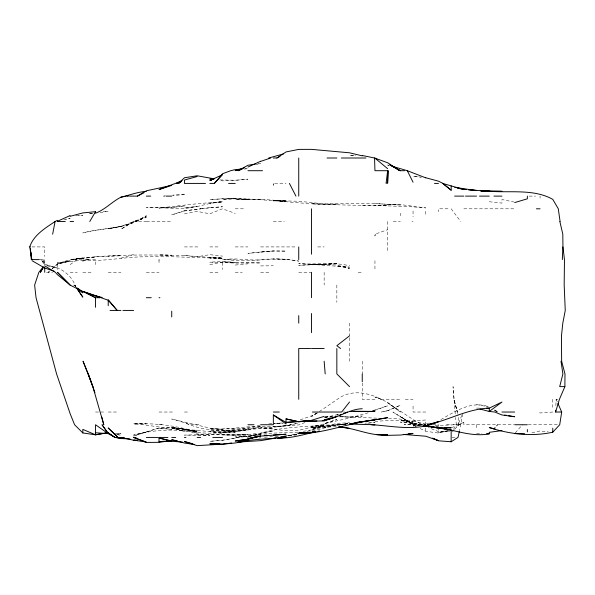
<?xml version="1.0" encoding="UTF-8"?>
<svg xmlns="http://www.w3.org/2000/svg" width="595" height="595" viewBox="0 0 595 595"><rect width="100%" height="100%" fill="white"/><g stroke="black" fill="none" stroke-linecap="round" stroke-linejoin="round"><path stroke-width="0.45" stroke-dasharray="2.98 2.23" d="M273.365 183.409L273.343 185.343L273.343 183.409L286.039 183.357M555.871 405.678L556.139 399.327L557.775 399.327M462.761 413.845L459.519 430.661M375.415 234.214L374.947 236.014L374.947 234.214L387.65 229.692M461.742 415.414L458.068 424.733L463.862 422.621L463.862 424.733L513.768 424.733M453.516 429.367L456.35 424.733L455.606 417.474M515.263 432.944L522.432 424.733M452.349 431.918L454.134 429.962M454.729 429.307L458.894 424.733L457.949 414.752M493.463 429.278L497.665 424.733L494.43 427.649M49.571 271.112L48.262 272.317L49.571 271.164M52.189 268.695L57.418 263.868L69.838 259.613L95.52 257.003L70.121 259.613C103.679 254.727 137.876 254.69 171.732 255.203L159.029 254.928L184.435 255.56L222.537 258.304L209.834 257.568L222.537 258.193L209.834 258.074L222.537 257.992C197.116 258.282 171.784 255.843 146.325 256.802C125.047 256.609 104.177 261.971 82.824 259.955L89.637 259.613L57.418 262.774L70.121 261.183L57.418 263.987L70.121 260.632L57.418 264.269L52.189 268.866M70.121 264.611L77.134 259.613L82.824 259.613L82.824 261.235L86.632 259.613L95.52 259.613L95.52 264.619M319.344 411.562L337.35 399.327C350.641 389.219 367.413 392.179 381.269 399.327L374.947 397.058L381.581 399.327L387.65 402.525L400.353 412L387.65 402.778L413.056 419.482L422.242 424.733M317.209 412.937L311.445 416.552L318.905 412.03M133.63 221.511L120.926 229.246L133.63 221.452L146.325 217.428L134.299 221.511L146.325 216.468C134.604 223.207 121.633 227.126 108.223 228.755L120.926 226.502L133.63 221.511L146.325 221.511M440.836 419.616C455.48 411.323 471.776 400.13 489.261 407.01M135.809 221.511L146.325 215.74C127.821 229.231 104.028 227.231 82.824 232.913L95.52 230.362L120.926 226.546M317.418 412.796L311.445 415.86L299.59 420.07M387.65 410.721L400.353 405.247L387.65 410.676L381.343 412.03L387.65 410.721L387.65 409.806M304.96 422.532L298.742 424.912L273.343 426.697L286.039 425.961L297.902 423.246C273.261 428.549 247.706 429.687 222.537 430.579L235.233 430.029L222.537 430.676L209.834 429.954C226.903 431.197 244.136 429.471 260.64 424.934M374.947 410.312L387.65 405.797L373.139 410.528M146.325 431.955L133.63 436.023L159.029 427.976L171.732 429.404L159.029 428.117L171.732 427.671L184.435 431.516L171.732 427.961L197.131 433.108C176.179 428.073 154.343 429.731 133.63 435.042L146.325 431.963L159.029 427.976M368.186 412.818L349.548 418.054L324.149 423.685L336.844 419.52L321.307 424.733L298.742 430.334L286.039 430.773L260.64 427.627L273.343 428.184C252.124 427.738 230.994 428.452 209.834 429.412C196.313 429.04 184.725 421.684 171.732 419.029L209.834 428.095L222.537 429.835L209.834 428.266L222.537 429.24L247.937 426.846L273.343 426.57L286.039 425.715L291.966 424.733M255.56 164.778L260.64 163.268L257.01 163.841M451.159 427.619L460.865 424.733L453.07 424.733M120.926 258.141L133.63 254.526M312.293 431.159L336.844 424.733L324.149 427.627L336.844 424.956L347.748 423.781M338.607 414.648L336.844 415.087L338.54 414.678M324.989 417.534L339.567 414.098M307.213 431.457L336.844 423.343L349.548 422.755M463.862 422.621L455.011 424.733L433.011 425.849M420.196 428.571L425.752 431.286L438.455 433.034L448.615 430.728M429.382 423.082L413.056 425.975L422.153 424.845M531.9 432.766L540.067 430.959L548.233 431.754M63.769 219.845L70.121 218.439L65.584 219.116M209.834 264.686L222.537 261.986L260.64 262.945L235.233 263.057L209.834 262.15L222.537 261.547L235.233 262.298L222.537 261.986L222.537 269.505M283.384 436.507L297.835 434.171L280.758 436.589M258.825 438.099L260.64 437.719M248.844 436.269L260.64 433.889L247.937 436.648L235.233 436.975L247.029 436.492L235.233 437.429L247.029 436.537M347.77 423.67L342.452 424.733L347.77 423.759L311.445 427.478L345.167 424.555M184.435 213.903L197.131 211.389L209.834 213.813L222.426 208.808L235.233 213.389M281.651 436.626L297.835 433.658M303.279 431.345L311.445 429.932L324.149 424.733L311.445 429.501L324.149 426.288L311.445 427.597L336.844 426.674M448.437 430.616L438.455 432.32L449.344 431.152M244.307 169.144L247.937 168.541L245.214 168.772M283.51 436.566L298.742 434.633M100.057 212.564L108.223 211.381L101.871 211.53M324.149 417.742L334.122 416.388M275.478 437.31L277.233 437.072M346.915 423.759L339.001 424.733L345.152 424.332M268.895 423.908L272.45 423.499M260.64 252.005L247.937 253.373L273.343 250.956L286.039 251.105L273.343 251.008L260.64 252.005L273.343 250.956M367.695 423.231L374.947 422.472L364.973 423.179M274.592 437.429L277.233 437.169M283.399 436.559L286.039 436.299L274.25 436.499M235.233 265.05L247.937 263.823M264.567 437.28L272.465 436.596M75.565 215.844L82.824 215.219L78.287 215.353M374.947 421.438L387.65 420.487L400.353 420.286L413.056 422.472L400.353 420.412L413.056 421.751L400.353 420.71L413.056 420.963L425.752 419.988L425.752 424.733M224.218 259.613C236.884 257.583 249.513 261.086 262.202 259.613C274.384 258.275 286.701 258.885 298.742 261.101L286.039 259.331L273.343 258.832M325.049 416.887L334.122 416.217M552.77 412.03L540.067 412.967L537.62 412.03M222.537 432.119L247.937 429.769C226.918 431.888 204.918 436.641 184.435 429.069L197.131 432.067L171.732 427.225L184.435 429.278L159.029 426.95L133.63 423.395L146.325 423.915L133.63 424.071C155.146 422.718 176.544 425.76 197.131 431.955L184.435 428.936L171.732 427.753L197.131 430.676L184.435 429.85L197.131 430.185L222.537 433.301L209.834 431.702L235.233 432.149L209.834 431.702M219.815 179.95L235.233 180.24L247.937 179.14L235.233 180.352L222.537 180.865L218.908 180.374M423.96 424.689L425.752 424.592L400.353 422.093L413.056 423.372L422.539 425.507M260.64 199.392L247.937 199.109L235.233 199.734C252.176 198.38 269.148 199.838 286.039 201.11L273.343 200.634L298.742 201.259L324.149 203.892L374.947 203.557L400.353 205.052L374.947 203.557M95.52 256.743L120.926 255.738L108.223 256.118M297.835 432.171L273.343 433.13L247.937 435.384L197.131 434.112L247.937 434.633L235.233 435.019L247.937 434.566L260.64 433.115L273.343 430.906L260.64 433.227C281.234 427.165 302.87 426.719 324.149 425.388L311.445 426.258L324.149 425.15L345.286 424.54M449.344 431.04L438.455 431.561L428.296 427.515M247.937 199.28L235.233 198.708L222.537 199.288L235.233 198.827L247.937 199.132M274.25 423.35L282.409 422.986L273.343 423.789L283.317 423.58M336.844 263.801L311.445 264.47L298.742 263.555C315.677 264.968 332.821 261.659 349.548 265.801M362.251 205.602L387.65 205.766C349.518 205.119 311.252 205.015 273.343 200.307L286.039 201.608C260.729 199.756 235.181 197.436 209.834 199.652L222.537 198.767L235.233 198.633M325.049 416.939L331.4 416.864M260.64 265.913L273.343 265.779M286.039 259.308C266.367 258.446 246.746 262.38 227.134 259.613M529.178 196.112L535.537 196.112M235.233 208.808L245.43 208.808M447.961 208.808L438.455 208.808L438.455 211.761M463.862 208.808L514.66 208.808M146.556 221.511L170.981 221.511M273.343 221.511L284.365 221.511M393.28 221.511L400.353 221.511M411.971 221.511L413.056 221.511M32.018 246.918L44.714 246.918L44.714 256.49M184.435 246.918L198.581 246.918M209.834 246.918L218.685 246.918M235.233 246.918L247.937 246.918M260.64 246.918L295.589 246.918M317.737 246.918L324.149 246.918M39.791 259.613L43.591 259.613L44.558 264.723M222.537 259.613L235.233 259.613M46.492 272.317L52.546 272.317M70.121 272.317L77.238 272.317M82.824 272.317L91.109 272.317M108.223 272.317L120.926 272.317M146.325 272.317L159.029 272.317M209.834 272.317L219.131 272.317M235.233 272.317L242.254 272.317M260.64 272.317L269.714 272.317M298.742 272.317L311.445 272.317M358.19 272.317L362.251 272.317M374.947 399.327L362.251 399.327L362.251 382.094M380.964 399.327L400.353 399.327M405.292 399.327L413.056 399.327M95.52 412.03L99.99 412.03M100.882 412.03L103.56 412.03M108.223 412.03L118.353 412.03M159.029 412.03L174.127 412.03M184.435 412.03L189.537 412.03M343.196 412.03L345.011 412.03M425.752 412.03L413.056 412.03L413.056 404.369M198.946 424.733L189.403 424.733L184.435 422.056M432.706 424.733L438.455 424.733L438.455 426.422M446.466 424.733L451.159 424.733M528.271 424.733L557.984 424.733M452.014 437.429L455.428 437.429M476.558 408.125L482.002 408.133M376.761 418.166L339.567 416.612M387.65 204.472L400.353 204.554L425.752 207.923L413.056 206.867L374.947 205.394M339.567 416.835L349.548 416.961L362.251 416.046L349.548 417.199L339.567 416.664M372.225 410.372L374.947 410.416M421.572 424.733L404.184 424.733L413.056 424.622L420.539 425.373M161.966 424.733L159.029 424.674L160.873 424.733M354.084 155.31L349.548 155.206L355.899 155.533M476.558 433.443L482.002 433.606M89.176 213.434L94.612 213.754M388.557 418.278L400.353 419.081L413.056 423.58L424.845 424.652M90.076 213.427L92.798 213.62M184.435 255.515L197.131 256.75L209.834 254.667L222.537 256.125M489.261 201.742L501.964 203.118L501.964 199.518L513.753 201.965M116.389 434.595L120.926 435.161L116.389 434.506M417.593 176.678L413.056 176.083L421.215 177.213L418.493 176.797M476.558 404.563L488.354 406.846M46.529 265.601C59.775 266.225 71.036 274.139 75.706 286.53M413.056 423.372L419.326 424.733M47.258 265.824L57.418 268.226L44.714 264.15L41.3 259.613L44.29 264.827M413.056 420.963L426.972 424.555M389.346 165.477L387.65 165.023L389.346 165.782M415.436 426.332L392.923 412.03L413.056 424.421L400.353 416.612L414.403 424.733M494.609 409.94L498.424 412.03M73.609 285.02L75.915 286.507M75.825 286.217L74.553 285.02L75.587 286.53M451.159 208.808L460.723 221.511M556.139 399.327L557.247 401.87M43.591 259.613L44.201 264.946M455.227 413.845L453.055 386.631L454.022 399.327L457.384 412.03L453.829 399.327L457.867 413.845M552.77 399.327L552.77 407.322M540.067 196.112L540.067 198.113M476.558 424.733L476.558 428.088M438.455 427.262L438.455 433.034M425.752 211.292L425.752 215.256M425.752 428.065L425.752 431.286M413.056 210.92L413.056 216.744M400.353 213.181L400.353 215.799M387.65 221.511L387.65 252.697M374.947 260.744L374.947 269.267M362.251 361.225L362.251 373.928M349.548 323.122L349.548 335.825M349.548 337.64L349.548 361.225M336.844 285.02L336.844 302.32M324.149 272.317L324.149 285.02M57.418 263.868L57.418 269.542M44.714 259.613L44.714 264.976M184.435 210.727L171.732 214.869L184.435 211.002L200.932 208.808L184.435 210.727M260.64 426.503L247.937 430.051L235.233 431.977L222.537 432.26L235.233 431.36L260.64 426.503M209.834 203.475L197.131 206.525L184.435 208.019L197.131 206.361L184.435 208.748L146.325 207.231L171.732 207.499L184.435 205.967L171.732 207.499L159.029 208.109C180.166 205.647 201.214 202.783 222.537 202.084L209.834 203.267L222.537 201.281L209.834 203.475M82.824 257.947L73.185 259.613L82.824 257.962M235.233 438.099L222.537 440.285L209.834 441.326L222.537 440.181L235.233 438.099M260.64 434.67L247.937 436.47L260.64 434.67M336.844 263.288L324.149 264.901L311.445 264.344L324.149 264.277L336.844 265.043L349.548 268.494L336.844 265.92L349.548 267.155L311.445 264.366L324.149 264.292L336.844 263.288M209.834 207.633L199.905 208.808L222.537 206.77L209.834 207.633M165.388 195.896L163.573 196.112L165.388 195.911M311.445 264.574L298.742 265.281L324.149 264.396L311.445 264.574M184.435 194.699L172.639 195.175L184.435 194.699M336.844 204.167L324.149 204.539L311.445 203.84L336.844 204.167M120.926 433.294L115.482 433.435L120.926 433.294M197.131 434.789L184.435 435.086L209.834 435.525L197.131 434.789M286.039 200.857L273.343 200.887L286.039 200.917M159.029 259.613L159.029 262.611L159.029 259.613M235.233 435.131L222.537 434.938L235.233 435.131M324.149 264.693L311.445 264.411L324.149 264.693M416.232 426.347L413.056 424.733L416.232 426.37M497.405 412.03L493.701 409.754L497.405 412.03"/><path stroke-width="0.89" d="M495.189 428.973L489.261 427.56C509.558 434.171 531.804 436.864 552.77 432.193L559.716 424.733L561.687 412.03L555.604 412.03L559.404 399.327L564.886 386.631L564.982 373.928L561.643 361.225L561.464 335.825L562.818 323.122L565.25 310.419L564.179 285.02L564.462 259.613L562.952 246.918L562.811 234.214L559.858 221.511M555.604 412.03L555.678 410.215M562.32 259.613L562.885 246.918M388.483 170.706L387.65 182.479L386.073 183.409L387.65 170.706L374.947 170.706L374.553 158.002L362.251 155.496M52.643 234.214L55.09 221.511L57.418 220.343M459.333 431.509L457.986 437.429L451.159 441.765L438.455 440.798L432.565 438.18L438.455 440.642L425.752 436.217L403.983 434.499M30.94 252.354L31.766 259.613L29.75 246.918C33.454 235.144 45.346 228.064 55.09 221.511M89.756 221.511L95.52 211.686L82.824 212.921L70.121 216.312L70.121 215.576L57.418 221.251M349.548 401.989L341.671 412.03L312.353 412.03M43.123 267.014L38.861 272.317L34.629 285.02L36.042 297.716L56.584 373.928L70.121 413.637L74.576 424.733L82.824 432.952L95.52 434.804L106.408 432.944L95.52 434.781L82.824 429.389L82.824 432.952M209.834 183.409L214.364 183.409L222.537 173.747L230.726 170.706L235.233 169.627L241.585 169.084M214.364 183.409L222.537 174.722L209.834 180.493L211.649 180.397M349.548 335.825L336.844 345.702L340.593 348.521M180.813 181.802L178.649 183.409L184.435 177.771L197.131 175.778L214.371 178.864M273.343 158.002L276.898 158.002L286.039 151.933L298.742 149.39L311.445 149.36L349.548 152.803L362.251 155.868M146.325 191.456C137.467 191.806 129.442 195.346 120.926 197.176C111.867 201.824 105.092 209.604 95.52 213.218L95.52 211.686M129.494 196.112L137.415 196.112L146.325 190.802L171.732 185.387L159.029 189.545L180.969 181.341M182.07 180.411L176.551 183.409L181.282 181.46M137.415 196.112L143.901 192.728M276.898 158.002L279.947 156.433M247.937 167.054L260.64 161.245M242.262 169.062L238.208 170.706L247.937 165.276L255.196 164.123M339.276 415.28L341.716 414.306M343.337 413.659L347.391 412.03M335.997 416.753L324.149 420.896L300.557 421.416L316.89 420.985M260.64 161.394L270.636 158.002M268.747 158.002L283.503 153.934M335.997 416.731L324.149 420.568L322.334 420.672M311.445 420.323L324.149 416.374M244.552 167.797L235.233 170.661L237.955 170.207M252.674 437.675L247.937 439.11L235.233 441.044L247.937 439.281L260.64 435.986L247.937 438.627L260.64 436.098L286.039 434.216L273.343 435.079M356.807 422.338L374.947 419.847C349.131 422.576 324.996 433.636 298.742 433.629L309.631 432.297M514.66 202.575L527.363 198.812L527.363 196.112M330.917 417.958L324.149 419.899C337.715 418.702 348.499 409.129 362.251 408.735M253.463 437.429L256.653 436.537M197.131 176.544L184.435 180.025L184.435 183.409L205.52 183.409M349.548 424.317L362.251 421.632L349.548 424.027L374.947 424.763L371.161 424.733M120.926 197.176L126.081 196.112M274.95 438.225L260.64 440.65L237.955 442.107M312.353 432.163L315.075 431.62M349.548 424.027L387.65 417.675L375.854 419.691M312.353 432.193L315.982 431.613C303.465 434.714 290.91 438.403 277.88 438.121M317.797 431.315L319.612 431.025M170.825 440.642L159.029 442.338L146.325 442.42L133.63 437.429L136.121 437.429M237.955 442.182C253.857 438.961 269.959 438.827 286.039 437.429L277.88 437.987M312.353 431.948L314.167 431.695M501.964 430.587L489.261 432.32L489.261 433.822C472.006 437.213 455.353 430.059 438.455 427.731L451.159 429.992L423.142 425.7M237.955 442.011L239.77 441.788M241.585 441.557L247.937 440.754L235.233 442.985L222.537 444.212L209.834 443.803L219.815 443.58M222.537 444.108L227.074 443.565M228.889 443.342L231.604 443.015M159.029 441.721L171.732 440.969L159.029 438.002L159.029 441.721L164.473 441.2M167.195 440.94L170.825 440.597M221.63 444.19L197.131 445.64L184.435 441.52L192.899 443.796M260.64 424.733L273.343 424.733L273.343 414.975L286.039 422.413L296.927 421.55M286.039 422.413L311.445 420.821L300.557 421.32M408.52 433.755L413.056 433.554L400.353 435.049L387.65 435.354L376.761 434.64M273.343 438.299L275.158 438.232M354.084 411.242L374.947 411.413L349.548 411.547M264.269 435.317L266.991 435.243M481.095 191.114L489.261 191.092L481.095 190.906M327.034 158.002L336.844 158.002M341.314 158.002L365.947 158.002M247.937 170.706L262.507 170.706M397.81 169.568L400.353 170.706L404.444 170.706M228.562 183.409L235.233 183.409M434.454 183.409L438.455 183.409M146.325 196.112L150.728 196.112M166.072 196.112L171.732 196.112M454.617 196.112L463.862 196.112M465.476 196.112L476.558 196.112M479.496 196.112L489.261 196.112M493.924 196.112L501.964 196.112M536.4 208.808L540.067 208.808M57.418 221.511L65.286 221.511M70.121 221.511L73.602 221.511M29.75 246.918L30.315 246.918M32.018 259.613L39.315 259.613M44.714 265.868L55.335 272.317L57.418 274.645L70.121 285.02L57.418 272.317L70.121 285.124L95.52 297.716L99.819 297.716L95.52 295.685L82.824 291.416L108.223 300.23L117.185 310.419L108.223 299.731L108.223 305.748M146.325 297.716L151.271 297.716M159.029 297.716L159.914 297.716M110.015 310.419L120.926 310.419M122.934 310.419L133.63 310.419M310.597 348.521L298.742 348.521L298.742 399.327M311.445 348.521L324.149 348.521M564.886 386.631L559.702 386.631L562.892 373.928L561.003 361.225M273.343 412.03L279.323 412.03M501.964 412.03L514.66 412.03M247.937 424.733L253.976 424.733M514.66 424.733L527.363 424.763M118.643 437.429L124.556 437.905M146.325 437.429L158.047 437.429M159.029 437.429L167.887 437.429M171.732 437.429L175.733 437.429M184.435 437.429L185.938 437.429M197.131 437.429L200.604 437.429M212.765 437.429L222.537 437.429M486.539 408.14L489.261 408.14L501.964 402.049L489.261 411.465L479.949 409.018M514.66 433.629L524.641 433.74M381.298 434.655L387.65 434.781C370.737 436.596 355.312 427.864 338.659 426.913L349.548 428.333M486.539 433.74L489.261 433.822M120.926 438.545L130 438.931M213.464 179.34L209.834 179.155L211.649 179.4M444.807 427.515L451.159 427.864L438.455 427.53L423.343 425.7M95.52 432.766L108.223 433.629L115.229 437.429L120.108 437.92L114.976 437.429L108.223 432.892L108.223 433.651L95.52 424.748L95.52 434.804M182.62 442.085L171.732 441.312L159.029 438.002M466.577 189.537L463.862 189.336L465.669 189.515M468.391 189.671L489.261 191.404L481.095 191.017L501.964 191.3L489.261 191.233C510.242 192.996 533.745 188.675 552.77 199.347L558.303 208.808L560.081 221.511M429.382 426.355L431.197 426.526M468.391 189.783L476.558 190.579L454.788 187.373M372.485 424.733C394.403 426.251 417.697 431.613 438.455 421.617L427.545 424.733C448.563 420.427 467.41 408.795 489.261 408.14L489.261 411.465L494.817 412.03L501.964 414.968L514.66 416.753L508.316 415.674M194.409 444.524L184.435 443.03L171.732 439.764L177.176 440.813M120.926 438.351L114.976 437.429L108.223 432.892M504.686 415.05L506.501 415.362M436.641 426.994L438.455 427.374L436.782 426.965M457.51 188.117L463.862 189.508L442.546 183.409M286.039 418.887L298.742 421.677L311.445 420.568L298.742 421.81L286.039 418.887L286.039 423.945L273.343 414.975M120.926 437.429L133.63 440.233L137.252 440.322L133.63 440.159L146.325 442.026L133.63 437.429M391.882 166.161L407.307 170.706L425.752 177.846M425.752 177.756L438.455 181.163L442.985 183.409L451.159 190.214L451.159 185.923M102.206 297.493L95.52 295.693L99.819 297.716M374.553 158.002L387.65 162.755L399.922 170.706M54.033 271.171L44.714 268.01L32.018 260.677M87.584 293.514L95.52 297.716M390.03 164.86L400.353 170.706M389.956 164.86L399.156 170.259M443.26 183.974L451.159 190.214M374.947 158.136L387.65 168.69M77.157 288.017L82.824 292.814L78.369 288.62M349.548 386.631L336.844 373.928L336.844 348.521M108.223 433.339L102.02 424.733L108.223 433.651M76.621 288.047L82.824 297.136L76.725 288.047M289.401 183.409L295.931 196.112M407.307 170.706L413.056 182.226M557.991 403.566L561.687 412.03M92.909 386.631L83.04 361.225L88.261 373.928L94.94 392.73M88.283 373.928L92.827 386.631L103.798 424.733L101.805 417.11M324.149 361.225L325.19 373.928M30.457 248.725L31.304 259.613M552.77 428.169L552.77 432.193M527.363 429.545L527.363 431.873M451.159 430.192L451.159 441.765M387.65 170.706L387.65 183.409M362.251 373.928L362.251 381.745M311.445 208.808L311.445 254.199M311.445 272.317L311.445 297.716M311.445 313.513L311.445 332.672M298.742 158.002L298.742 196.112M298.742 246.918L298.742 259.613M298.742 315.618L298.742 323.122M247.937 436.886L247.937 437.429M171.732 311.178L171.732 316.949M95.52 298.229L95.52 307.317M44.714 267.096L44.714 272.317M43.413 267.177L40.378 272.317L43.413 267.214M128.594 195.829L126.921 196.015L128.557 195.829M311.445 432.327L298.742 432.937L311.445 432.334M118.033 437.429L108.223 428.013L118.033 437.429M437.548 427.879L428.474 426.265L437.548 427.887"/></g></svg>
